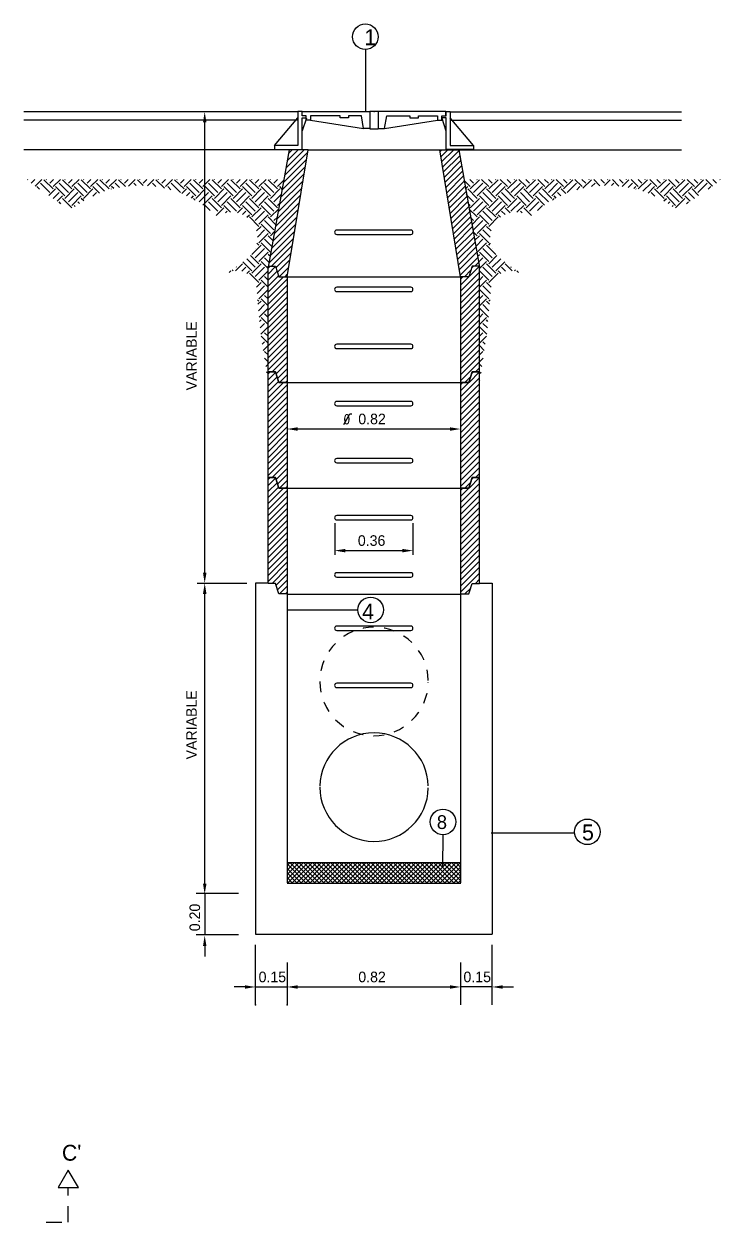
# Model space of a CAD drawing. Extents: x 0.3 to 16.3, y 0.2 to 12.9.
# Drawn here: x 9.71 to 16.29, y 1.34 to 12.67 of the extents above; entities that cross this region are included whole.
import ezdxf

# ---------------------------------------------------------------- set-up
doc = ezdxf.new("R2010")
doc.units = 0
doc.header["$LTSCALE"] = 0.3
doc.header["$MEASUREMENT"] = 0
doc.linetypes.add('DASHDOT', pattern=[1, 0.5, -0.25, 0, -0.25])
doc.linetypes.add('HIDDEN', pattern=[0.375, 0.25, -0.125])
doc.layers.get('0').update_dxf_attribs({"linetype": 'CONTINUOUS'})
for name, color, linetype in [('ANILLO', 1, 'CONTINUOUS'), ('CERCHA', 7, 'CONTINUOUS'), ('RALLADO', 7, 'CONTINUOUS'), ('SECCION', 1, 'CONTINUOUS'), ('TAPA', 7, 'CONTINUOUS')]:
    doc.layers.add(name, color=color, linetype=linetype)
doc.styles.add('DIN', font='DIN')
doc.styles.add('LEROY', font='leroy')

# ---------------------------------------------------------------- blocks, each defined once
blk = doc.blocks.new('FI', base_point=(4.858, 4.358))
at = {"layer": 'CERCHA'}
for p, q in [((4.853, 4.352), (4.912, 4.452)), ((4.912, 4.452), (4.93, 4.452))]:
    blk.add_line(p, q, dxfattribs=at)
at = {"layer": 'CERCHA', "style": 'DIN'}
blk.add_text('0', height=0.1, dxfattribs=at).set_placement((4.85, 4.35))
blk = doc.blocks.new('SECTAP', base_point=(21.08, 20.34))
for points in [[(21.1, 20.5206), (21.06, 20.5206)], [(20.6094, 20.3606), (20.7194, 20.4906)], [(20.7794, 20.4806), (21.03, 20.4406)], [(21.13, 20.4406), (21.38, 20.4806)], [(21.5506, 20.3606), (21.4406, 20.4906)]]:
    blk.add_lwpolyline(points)
blk.add_point((21.08, 20.5206))
blk.add_point((21.08, 20.5206))
at = {"layer": 'SECCION'}
for points in [[(20.6094, 20.3406), (20.7394, 20.3406), (20.7394, 20.4906), (20.7594, 20.4906), (20.7594, 20.5006), (20.7394, 20.5006), (20.7394, 20.5206), (20.7194, 20.5206), (20.7194, 20.3606), (20.6094, 20.3606)], [(21.06, 20.5206), (21.06, 20.4406), (21.03, 20.4406), (21.02, 20.5006), (20.9594, 20.5006), (20.9594, 20.4906), (20.9194, 20.4906), (20.9194, 20.5006), (20.7794, 20.5006), (20.7794, 20.4806), (20.7594, 20.4806), (20.7594, 20.5006), (20.7394, 20.5006), (20.7394, 20.5206), (21.06, 20.5206)], [(21.1, 20.5206), (21.1, 20.4406), (21.13, 20.4406), (21.14, 20.5006), (21.25, 20.5006), (21.25, 20.4906), (21.29, 20.4906), (21.29, 20.5006), (21.38, 20.5006), (21.38, 20.4806), (21.4, 20.4806), (21.4, 20.5006), (21.42, 20.5006), (21.42, 20.5206), (21.1, 20.5206)], [(21.5506, 20.3406), (21.4206, 20.3406), (21.4206, 20.4906), (21.4006, 20.4906), (21.4006, 20.5006), (21.4206, 20.5006), (21.4206, 20.5206), (21.4406, 20.5206), (21.4406, 20.3606), (21.5506, 20.3606)]]:
    blk.add_lwpolyline(points, close=True, dxfattribs=at)
at = {"layer": 'TAPA'}
for p, q in [((20.76, 20.4893), (20.74, 20.4293)), ((21.4, 20.4893), (21.42, 20.4293)), ((21.06, 20.4393), (21.1, 20.4393))]:
    blk.add_line(p, q, dxfattribs=at)
blk = doc.blocks.new('*X2')
at = {"color": 0}
for p, q in [((22.46, 19.2922), (22.55, 19.3822)), ((22.5002, 19.3606), (22.5496, 19.41)), ((22.5123, 19.401), (22.5213, 19.41)), ((22.46, 19.3204), (22.4996, 19.36)), ((22.46, 19.3487), (22.4713, 19.36)), ((22.46, 19.2639), (22.55, 19.3539)), ((22.46, 19.2356), (22.55, 19.3256)), ((22.46, 19.2073), (22.55, 19.2973)), ((22.46, 19.179), (22.55, 19.269)), ((22.46, 19.1507), (22.55, 19.2407)), ((22.46, 19.1225), (22.55, 19.2125)), ((22.46, 19.0942), (22.55, 19.1842)), ((22.46, 19.0659), (22.55, 19.1559)), ((22.46, 19.0376), (22.55, 19.1276)), ((22.46, 19.0093), (22.55, 19.0993)), ((22.46, 18.981), (22.55, 19.071)), ((22.46, 18.9528), (22.55, 19.0428)), ((22.46, 18.9245), (22.55, 19.0145)), ((22.46, 18.8962), (22.55, 18.9862)), ((22.46, 18.8679), (22.55, 18.9579)), ((22.5304, 18.91), (22.55, 18.9296)), ((22.4804, 18.86), (22.5084, 18.888))]:
    blk.add_line(p, q, dxfattribs=at)
blk = doc.blocks.new('*X1')
at = {"color": 0}
for p, q in [((21.55, 19.4004), (21.5596, 19.41)), ((21.55, 19.3721), (21.5857, 19.4078)), ((21.55, 19.3438), (21.5922, 19.386)), ((21.55, 19.3155), (21.5987, 19.3643)), ((21.55, 19.2873), (21.6227, 19.36)), ((21.55, 19.259), (21.64, 19.349)), ((21.55, 19.2307), (21.64, 19.3207)), ((21.55, 19.2024), (21.64, 19.2924)), ((21.55, 19.1741), (21.64, 19.2641)), ((21.55, 19.1458), (21.64, 19.2358)), ((21.55, 19.1176), (21.64, 19.2076)), ((21.55, 19.0893), (21.64, 19.1793)), ((21.55, 19.061), (21.64, 19.151)), ((21.55, 19.0327), (21.64, 19.1227)), ((21.55, 19.0044), (21.64, 19.0944)), ((21.55, 18.9761), (21.64, 19.0661)), ((21.55, 18.9478), (21.64, 19.0378)), ((21.55, 18.9196), (21.64, 19.0096)), ((21.5687, 18.91), (21.64, 18.9813)), ((21.5878, 18.9008), (21.64, 18.953)), ((21.5943, 18.879), (21.64, 18.9247)), ((21.6036, 18.86), (21.64, 18.8964)), ((21.6319, 18.86), (21.64, 18.8681))]:
    blk.add_line(p, q, dxfattribs=at)
blk = doc.blocks.new('ANILLO', base_point=(21.55, 18.86))
at = {"layer": 'ANILLO'}
for points in [[(21.55, 19.41), (21.585, 19.41), (21.6, 19.36), (21.64, 19.36), (21.64, 18.86), (21.6, 18.86), (21.585, 18.91), (21.55, 18.91)], [(22.55, 19.41), (22.515, 19.41), (22.5, 19.36), (22.46, 19.36), (22.46, 18.86), (22.5, 18.86), (22.515, 18.91), (22.55, 18.91)]]:
    blk.add_lwpolyline(points, close=True, dxfattribs=at)
at = {"layer": 'RALLADO'}
blk.add_line((21.64, 19.36), (22.46, 19.36), dxfattribs=at)
for name in ['*X1', '*X2']:
    blk.add_blockref(name, (0, 0), dxfattribs=at)
blk = doc.blocks.new('*X8')
at = {"color": 0}
for p, q in [((24.6091, 20.2533), (24.6958, 20.34)), ((24.6153, 20.2878), (24.6675, 20.34)), ((24.6215, 20.3223), (24.6392, 20.34)), ((25.3377, 20.3314), (25.3463, 20.34)), ((25.3417, 20.3071), (25.3746, 20.34)), ((25.3457, 20.2828), (25.4029, 20.34)), ((24.5966, 20.1843), (24.7072, 20.2948)), ((24.6029, 20.2188), (24.7128, 20.3288)), ((25.3497, 20.2585), (25.427, 20.3358)), ((25.3536, 20.2342), (25.4313, 20.3118)), ((25.3576, 20.2099), (25.4355, 20.2878)), ((24.5842, 20.1153), (24.6959, 20.2269)), ((24.5904, 20.1498), (24.7015, 20.2609)), ((25.3616, 20.1856), (25.4398, 20.2638)), ((25.3656, 20.1613), (25.4441, 20.2398)), ((24.578, 20.0808), (24.6902, 20.193)), ((25.3696, 20.137), (25.4483, 20.2157)), ((25.3736, 20.1127), (25.4526, 20.1917)), ((24.5656, 20.0118), (24.6789, 20.1251)), ((24.5718, 20.0463), (24.6845, 20.1591)), ((25.3776, 20.0884), (25.4568, 20.1677)), ((25.3815, 20.0641), (25.4611, 20.1437)), ((25.3855, 20.0398), (25.4654, 20.1196)), ((24.5531, 19.9428), (24.6676, 20.0572)), ((24.5593, 19.9773), (24.6732, 20.0912)), ((25.3895, 20.0155), (25.4696, 20.0956)), ((25.3935, 19.9912), (25.4739, 20.0716)), ((24.5469, 19.9083), (24.6619, 20.0233)), ((25.3975, 19.9669), (25.4781, 20.0476)), ((25.4015, 19.9426), (25.4824, 20.0235)), ((25.4054, 19.9183), (25.4867, 19.9995)), ((24.5345, 19.8393), (24.6506, 19.9554)), ((24.5407, 19.8738), (24.6563, 19.9893)), ((25.4094, 19.894), (25.4909, 19.9755)), ((25.4134, 19.8697), (25.4952, 19.9515)), ((24.5283, 19.8048), (24.6449, 19.9215)), ((24.5418, 19.79), (24.6393, 19.8875)), ((25.4174, 19.8454), (25.4994, 19.9274)), ((25.4214, 19.8211), (25.5037, 19.9034)), ((24.5621, 19.782), (24.6336, 19.8536)), ((25.4254, 19.7968), (25.508, 19.8794)), ((25.4294, 19.7725), (25.5122, 19.8554)), ((25.4333, 19.7482), (25.5165, 19.8313)), ((24.5686, 19.7603), (24.628, 19.8196)), ((24.5766, 19.74), (24.6223, 19.7857)), ((25.5034, 19.79), (25.5207, 19.8073)), ((24.6049, 19.74), (24.6167, 19.7518)), ((25.4534, 19.74), (25.4838, 19.7704))]:
    blk.add_line(p, q, dxfattribs=at)
blk = doc.blocks.new('*X11')
at = {"color": 0}
for p, q in [((27.334, 24.638), (27.336, 24.64)), ((27.367, 24.605), (27.402, 24.64)), ((27.405, 24.576), (27.468, 24.64)), ((27.544, 24.517), (27.456, 24.605)), ((27.577, 24.55), (27.489, 24.638)), ((27.511, 24.638), (27.513, 24.64)), ((27.544, 24.605), (27.579, 24.64)), ((27.577, 24.572), (27.645, 24.64)), ((27.721, 24.517), (27.632, 24.605)), ((27.754, 24.55), (27.666, 24.638)), ((27.688, 24.638), (27.689, 24.64)), ((27.721, 24.605), (27.756, 24.64)), ((27.754, 24.572), (27.822, 24.64)), ((27.898, 24.517), (27.809, 24.605)), ((27.931, 24.55), (27.842, 24.638)), ((27.864, 24.638), (27.866, 24.64)), ((27.898, 24.605), (27.932, 24.64)), ((27.931, 24.572), (27.999, 24.64)), ((28.063, 24.528), (27.986, 24.605)), ((28.107, 24.55), (28.019, 24.638)), ((28.041, 24.638), (28.043, 24.64)), ((28.074, 24.605), (28.109, 24.64)), ((28.107, 24.572), (28.176, 24.64)), ((28.203, 24.565), (28.163, 24.605)), ((28.26, 24.574), (28.196, 24.638)), ((28.218, 24.638), (28.22, 24.64)), ((28.251, 24.605), (28.286, 24.64)), ((28.29, 24.577), (28.352, 24.64)), ((28.362, 24.582), (28.34, 24.605)), ((28.428, 24.583), (28.373, 24.638)), ((28.395, 24.638), (28.397, 24.64)), ((28.428, 24.605), (28.463, 24.64)), ((28.47, 24.581), (28.529, 24.64)), ((28.549, 24.572), (28.516, 24.605)), ((28.631, 24.557), (28.549, 24.638)), ((28.572, 24.638), (28.573, 24.64)), ((28.605, 24.605), (28.64, 24.64)), ((28.638, 24.572), (28.706, 24.64)), ((28.781, 24.517), (28.693, 24.605)), ((28.815, 24.55), (28.726, 24.638)), ((28.748, 24.638), (28.75, 24.64)), ((28.781, 24.605), (28.816, 24.64)), ((28.815, 24.572), (28.883, 24.64)), ((28.958, 24.517), (28.87, 24.605)), ((28.991, 24.55), (28.903, 24.638)), ((28.925, 24.638), (28.927, 24.64)), ((28.958, 24.605), (28.993, 24.64)), ((28.991, 24.572), (29.059, 24.64)), ((29.135, 24.517), (29.047, 24.605)), ((29.168, 24.55), (29.08, 24.638)), ((29.102, 24.638), (29.104, 24.64)), ((29.135, 24.605), (29.17, 24.64)), ((29.168, 24.572), (29.236, 24.64)), ((29.312, 24.517), (29.223, 24.605)), ((29.345, 24.55), (29.257, 24.638)), ((29.279, 24.638), (29.28, 24.64)), ((29.312, 24.605), (29.347, 24.64)), ((29.345, 24.572), (29.413, 24.64)), ((29.489, 24.517), (29.4, 24.605)), ((29.522, 24.55), (29.433, 24.638)), ((29.455, 24.638), (29.457, 24.64)), ((29.489, 24.605), (29.523, 24.64)), ((29.522, 24.572), (29.59, 24.64)), ((29.665, 24.517), (29.577, 24.605)), ((29.698, 24.55), (29.61, 24.638)), ((29.632, 24.638), (29.634, 24.64)), ((29.665, 24.605), (29.7, 24.64)), ((29.698, 24.572), (29.759, 24.632)), ((27.447, 24.548), (27.422, 24.572)), ((27.537, 24.487), (27.599, 24.55)), ((27.576, 24.46), (27.632, 24.517)), ((27.688, 24.484), (27.599, 24.572)), ((27.616, 24.434), (27.666, 24.484)), ((27.688, 24.461), (27.776, 24.55)), ((27.721, 24.428), (27.809, 24.517)), ((27.754, 24.395), (27.842, 24.484)), ((27.864, 24.484), (27.776, 24.572)), ((27.864, 24.461), (27.953, 24.55)), ((27.952, 24.483), (27.986, 24.517)), ((28.015, 24.51), (27.953, 24.572)), ((28.127, 24.547), (28.13, 24.55)), ((28.149, 24.553), (28.13, 24.572)), ((28.69, 24.542), (28.66, 24.572)), ((28.793, 24.506), (28.837, 24.55)), ((28.925, 24.484), (28.837, 24.572)), ((28.839, 24.486), (28.87, 24.517)), ((28.884, 24.464), (28.903, 24.484)), ((28.925, 24.461), (29.013, 24.55)), ((28.958, 24.428), (29.047, 24.517)), ((28.994, 24.398), (29.08, 24.484)), ((29.102, 24.484), (29.013, 24.572)), ((29.102, 24.461), (29.19, 24.55)), ((29.135, 24.428), (29.223, 24.517)), ((29.168, 24.395), (29.257, 24.484)), ((29.279, 24.484), (29.19, 24.572)), ((29.279, 24.461), (29.367, 24.55)), ((29.312, 24.428), (29.4, 24.517)), ((29.345, 24.395), (29.433, 24.484)), ((29.455, 24.484), (29.367, 24.572)), ((29.455, 24.461), (29.544, 24.55)), ((29.489, 24.428), (29.577, 24.517)), ((29.522, 24.395), (29.61, 24.484)), ((29.632, 24.484), (29.544, 24.572)), ((29.632, 24.461), (29.721, 24.55)), ((29.665, 24.428), (29.734, 24.497)), ((29.744, 24.549), (29.721, 24.572)), ((27.65, 24.411), (27.632, 24.428)), ((27.754, 24.373), (27.666, 24.461)), ((27.786, 24.385), (27.776, 24.395)), ((27.825, 24.412), (27.809, 24.428)), ((27.866, 24.438), (27.842, 24.461)), ((28.92, 24.444), (28.903, 24.461)), ((29.062, 24.346), (29.013, 24.395)), ((29.135, 24.34), (29.047, 24.428)), ((29.168, 24.373), (29.08, 24.461)), ((29.118, 24.3), (29.19, 24.373)), ((29.255, 24.331), (29.19, 24.395)), ((29.312, 24.34), (29.223, 24.428)), ((29.345, 24.373), (29.257, 24.461)), ((29.319, 24.325), (29.367, 24.373)), ((29.455, 24.307), (29.367, 24.395)), ((29.489, 24.34), (29.4, 24.428)), ((29.522, 24.373), (29.433, 24.461)), ((29.455, 24.285), (29.544, 24.373)), ((29.632, 24.307), (29.544, 24.395)), ((29.665, 24.34), (29.577, 24.428)), ((29.698, 24.373), (29.61, 24.461)), ((29.632, 24.285), (29.71, 24.362)), ((29.698, 24.395), (29.72, 24.416)), ((29.207, 24.324), (29.223, 24.34)), ((29.368, 24.308), (29.4, 24.34)), ((29.41, 24.283), (29.433, 24.307)), ((29.522, 24.196), (29.433, 24.285)), ((29.489, 24.252), (29.577, 24.34)), ((29.522, 24.218), (29.61, 24.307)), ((29.665, 24.163), (29.577, 24.252)), ((29.683, 24.212), (29.61, 24.285)), ((29.665, 24.252), (29.695, 24.281)), ((29.5, 24.153), (29.544, 24.196)), ((29.509, 24.095), (29.577, 24.163)), ((29.632, 24.13), (29.544, 24.218)), ((29.632, 24.108), (29.671, 24.147)), ((29.522, 24.02), (29.504, 24.037)), ((29.522, 24.042), (29.61, 24.13)), ((29.632, 23.953), (29.544, 24.042)), ((29.645, 24.006), (29.577, 24.075)), ((29.656, 24.062), (29.61, 24.108)), ((29.522, 23.843), (29.444, 23.92)), ((29.455, 23.931), (29.544, 24.02)), ((29.489, 23.986), (29.488, 23.987)), ((29.489, 23.898), (29.577, 23.986)), ((29.522, 23.865), (29.61, 23.953)), ((29.629, 23.913), (29.61, 23.931)), ((29.301, 23.777), (29.367, 23.843)), ((29.312, 23.81), (29.307, 23.814)), ((29.362, 23.772), (29.4, 23.81)), ((29.455, 23.776), (29.371, 23.861)), ((29.489, 23.81), (29.409, 23.889)), ((29.455, 23.754), (29.544, 23.843)), ((29.489, 23.721), (29.577, 23.81)), ((29.61, 23.799), (29.544, 23.865)), ((29.618, 23.857), (29.577, 23.898)), ((29.241, 23.761), (29.257, 23.776)), ((29.279, 23.776), (29.269, 23.786)), ((29.409, 23.752), (29.433, 23.776)), ((29.522, 23.666), (29.433, 23.754)), ((29.522, 23.688), (29.61, 23.776)), ((29.61, 23.622), (29.544, 23.688)), ((29.61, 23.688), (29.577, 23.721)), ((29.499, 23.621), (29.544, 23.666)), ((29.505, 23.56), (29.577, 23.633)), ((29.522, 23.511), (29.61, 23.6)), ((29.522, 23.489), (29.51, 23.501)), ((29.514, 23.459), (29.544, 23.489)), ((29.52, 23.399), (29.577, 23.456)), ((29.61, 23.445), (29.544, 23.511)), ((29.61, 23.511), (29.577, 23.544)), ((29.525, 23.338), (29.61, 23.423)), ((29.61, 23.335), (29.577, 23.368)), ((29.529, 23.298), (29.544, 23.312)), ((29.535, 23.237), (29.577, 23.279)), ((29.541, 23.177), (29.61, 23.246)), ((29.61, 23.268), (29.544, 23.335)), ((29.61, 23.092), (29.544, 23.158)), ((29.61, 23.158), (29.577, 23.191)), ((29.555, 23.081), (29.577, 23.103)), ((29.564, 23.023), (29.61, 23.069)), ((29.61, 22.981), (29.577, 23.014)), ((29.61, 22.915), (29.575, 22.95)), ((29.587, 22.87), (29.61, 22.892)), ((29.61, 22.804), (29.595, 22.819)), ((29.61, 22.738), (29.607, 22.741))]:
    blk.add_line(p, q, dxfattribs=at)
blk = doc.blocks.new('*X13')
at = {"color": 0}
for p, q in [((22.1, 17.984), (22.296, 18.18)), ((22.1, 18.027), (22.253, 18.18)), ((22.1, 18.069), (22.211, 18.18)), ((22.1, 18.112), (22.168, 18.18)), ((22.1, 18.154), (22.126, 18.18)), ((22.281, 17.982), (22.1, 18.163)), ((22.323, 17.982), (22.125, 18.18)), ((22.14, 17.982), (22.338, 18.18)), ((22.365, 17.982), (22.167, 18.18)), ((22.182, 17.982), (22.38, 18.18)), ((22.408, 17.982), (22.21, 18.18)), ((22.225, 17.982), (22.423, 18.18)), ((22.45, 17.982), (22.252, 18.18)), ((22.267, 17.982), (22.465, 18.18)), ((22.493, 17.982), (22.295, 18.18)), ((22.31, 17.982), (22.508, 18.18)), ((22.535, 17.982), (22.337, 18.18)), ((22.352, 17.982), (22.55, 18.18)), ((22.578, 17.982), (22.379, 18.18)), ((22.394, 17.982), (22.593, 18.18)), ((22.62, 17.982), (22.422, 18.18)), ((22.437, 17.982), (22.635, 18.18)), ((22.662, 17.982), (22.464, 18.18)), ((22.479, 17.982), (22.677, 18.18)), ((22.705, 17.982), (22.507, 18.18)), ((22.522, 17.982), (22.72, 18.18)), ((22.747, 17.982), (22.549, 18.18)), ((22.564, 17.982), (22.762, 18.18)), ((22.79, 17.982), (22.592, 18.18)), ((22.607, 17.982), (22.805, 18.18)), ((22.832, 17.982), (22.634, 18.18)), ((22.649, 17.982), (22.847, 18.18)), ((22.875, 17.982), (22.676, 18.18)), ((22.691, 17.982), (22.89, 18.18)), ((22.917, 17.982), (22.719, 18.18)), ((22.734, 17.982), (22.932, 18.18)), ((22.959, 17.982), (22.761, 18.18)), ((22.776, 17.982), (22.974, 18.18)), ((23.002, 17.982), (22.804, 18.18)), ((22.819, 17.982), (23.017, 18.18)), ((23.044, 17.982), (22.846, 18.18)), ((22.861, 17.982), (23.059, 18.18)), ((23.087, 17.982), (22.889, 18.18)), ((22.904, 17.982), (23.102, 18.18)), ((23.129, 17.982), (22.931, 18.18)), ((22.946, 17.982), (23.144, 18.18)), ((23.172, 17.982), (22.973, 18.18)), ((22.988, 17.982), (23.186, 18.18)), ((23.214, 17.982), (23.016, 18.18)), ((23.031, 17.982), (23.229, 18.18)), ((23.256, 17.982), (23.058, 18.18)), ((23.073, 17.982), (23.271, 18.18)), ((23.299, 17.982), (23.101, 18.18)), ((23.116, 17.982), (23.314, 18.18)), ((23.341, 17.982), (23.143, 18.18)), ((23.158, 17.982), (23.356, 18.18)), ((23.384, 17.982), (23.186, 18.18)), ((23.2, 17.982), (23.399, 18.18)), ((23.426, 17.982), (23.228, 18.18)), ((23.243, 17.982), (23.441, 18.18)), ((23.469, 17.982), (23.27, 18.18)), ((23.285, 17.982), (23.483, 18.18)), ((23.511, 17.982), (23.313, 18.18)), ((23.328, 17.982), (23.526, 18.18)), ((23.553, 17.982), (23.355, 18.18)), ((23.37, 17.982), (23.568, 18.18)), ((23.596, 17.982), (23.398, 18.18)), ((23.413, 17.982), (23.611, 18.18)), ((23.638, 17.982), (23.44, 18.18)), ((23.455, 17.982), (23.653, 18.18)), ((23.681, 17.982), (23.483, 18.18)), ((23.497, 17.982), (23.696, 18.18)), ((23.723, 17.982), (23.525, 18.18)), ((23.54, 17.982), (23.738, 18.18)), ((23.741, 18.007), (23.567, 18.18)), ((23.582, 17.982), (23.741, 18.14)), ((23.741, 18.049), (23.61, 18.18)), ((23.741, 18.092), (23.652, 18.18)), ((23.741, 18.134), (23.695, 18.18)), ((23.741, 18.177), (23.737, 18.18)), ((22.238, 17.982), (22.1, 18.121)), ((22.196, 17.982), (22.1, 18.078)), ((22.153, 17.982), (22.1, 18.036)), ((23.625, 17.982), (23.741, 18.098)), ((23.667, 17.982), (23.741, 18.055)), ((22.111, 17.982), (22.1, 17.993)), ((23.71, 17.982), (23.741, 18.013))]:
    blk.add_line(p, q, dxfattribs=at)

msp = doc.modelspace()

# ---------------------------------------------------------------- linework, layer by layer
for p, q in [((12.935, 12.429), (12.935, 11.84)), ((12.295, 11.84), (9.705, 11.84)), ((13.735, 11.84), (15.925, 11.84)), ((12.295, 11.76), (9.705, 11.76)), ((13.735, 11.76), (15.925, 11.76)), ((12.295, 11.48), (9.705, 11.48)), ((12.395, 11.48), (13.638, 11.48)), ((13.735, 11.48), (15.925, 11.48)), ((11.415, 4.64), (11.415, 7.281)), ((12.202, 7.279), (13.837, 7.279)), ((12.205, 7.129), (12.865, 7.129)), ((13.669, 5.003), (13.666, 4.696)), ((14.125, 5.02), (14.915, 5.02)), ((12.196, 4.74), (13.832, 4.74)), ((13.837, 4.542), (12.196, 4.542)), ((11.415, 4.45), (11.415, 4.06)), ((11.895, 3.563), (12.195, 3.563)), ((14.135, 3.563), (13.835, 3.563))]:
    msp.add_line(p, q)
at = {"color": 0, "linetype": 'ByBlock'}
for p, q in [((11.415, 7.481), (11.415, 11.74)), ((12.295, 8.84), (13.735, 8.84)), ((12.645, 7.95), (12.645, 7.65)), ((13.385, 7.95), (13.385, 7.65)), ((12.745, 7.69), (13.285, 7.69)), ((11.345, 7.381), (11.745, 7.381)), ((11.415, 7.381), (11.815, 7.381)), ((11.415, 4.54), (11.415, 4.64)), ((11.335, 4.45), (11.735, 4.45)), ((11.335, 4.06), (11.735, 4.06)), ((11.415, 3.95), (11.415, 3.85)), ((11.895, 3.393), (11.895, 3.963)), ((14.135, 3.393), (14.135, 3.963)), ((12.195, 3.793), (12.195, 3.393)), ((13.835, 3.793), (13.835, 3.393)), ((11.795, 3.563), (11.695, 3.563)), ((12.295, 3.563), (13.735, 3.563)), ((14.235, 3.563), (14.335, 3.563))]:
    msp.add_line(p, q, dxfattribs=at)
at = {"color": 1}
for p, q in [((12.015, 7.381), (11.895, 7.381)), ((11.895, 7.381), (11.895, 4.062)), ((14.015, 7.381), (14.135, 7.381)), ((14.135, 7.381), (14.135, 4.062)), ((12.196, 7.293), (12.196, 4.547)), ((13.837, 4.547), (13.837, 7.279)), ((11.895, 4.062), (14.135, 4.062))]:
    msp.add_line(p, q, dxfattribs=at)
at = {"linetype": 'DASHDOT'}
for p, q in [((10.125, 1.34), (10.125, 1.67)), ((9.915, 1.34), (10.125, 1.34))]:
    msp.add_line(p, q, dxfattribs=at)
at = {"color": 1}
for points in [[(12.015, 10.38), (12.085, 10.38), (12.115, 10.28), (12.195, 10.28), (12.395, 11.48), (12.215, 11.48), (12.015, 10.37)], [(14.015, 10.38), (13.945, 10.38), (13.915, 10.28), (13.835, 10.28), (13.638, 11.48), (13.818, 11.48), (14.015, 10.37)]]:
    msp.add_lwpolyline(points, dxfattribs=at)
for points in [[(13.015, 10.721), (12.665, 10.721, 1), (12.665, 10.68), (13.015, 10.68), (13.365, 10.68, 1), (13.365, 10.721)], [(13.015, 10.181), (12.665, 10.181, 1), (12.665, 10.14), (13.015, 10.14), (13.365, 10.14, 1), (13.365, 10.181)], [(13.015, 9.641), (12.665, 9.641, 1), (12.665, 9.6), (13.015, 9.6), (13.365, 9.6, 1), (13.365, 9.641)], [(13.015, 9.101), (12.665, 9.101, 1), (12.665, 9.06), (13.015, 9.06), (13.365, 9.06, 1), (13.365, 9.101)], [(13.015, 8.561), (12.665, 8.561, 1), (12.665, 8.52), (13.015, 8.52), (13.365, 8.52, 1), (13.365, 8.561)], [(13.015, 8.021), (12.665, 8.021, 1), (12.665, 7.98), (13.015, 7.98), (13.365, 7.98, 1), (13.365, 8.021)], [(13.015, 7.481), (12.665, 7.481, 1), (12.665, 7.44), (13.015, 7.44), (13.365, 7.44, 1), (13.365, 7.481)], [(13.015, 6.976), (12.665, 6.976, 1), (12.665, 6.935), (13.015, 6.935), (13.365, 6.935, 1), (13.365, 6.976)], [(13.015, 6.436), (12.665, 6.436, 1), (12.665, 6.395), (13.015, 6.395), (13.365, 6.395, 1), (13.365, 6.436)]]:
    msp.add_lwpolyline(points, format="xyb", close=True)
msp.add_lwpolyline([(10.125, 1.83), (10.03, 1.665), (10.221, 1.665)], close=True)
for centre in [(12.935, 12.55), (12.985, 7.129), (13.669, 5.124), (15.035, 5.03)]:
    msp.add_circle(centre, 0.121)
at = {"linetype": 'HIDDEN'}
for start, end in [(1.199, 178.8552), (180.1499, 359.1748)]:
    msp.add_arc((13.017, 6.452), 0.513, start, end, dxfattribs=at)
for start, end in [(1.199, 178.8552), (180.1499, 359.1748)]:
    msp.add_arc((13.017, 5.453), 0.513, start, end)
at = {"color": 0, "linetype": 'ByBlock'}
for p in [(12.195, 3.563), (11.895, 3.393), (12.195, 3.393)]:
    msp.add_point(p, dxfattribs=at)
for points in [[(11.432, 11.74), (11.399, 11.74), (11.415, 11.84)], [(12.295, 8.823), (12.295, 8.856), (12.195, 8.84)], [(13.735, 8.823), (13.735, 8.856), (13.835, 8.84)], [(12.745, 7.673), (12.745, 7.706), (12.645, 7.69)], [(13.285, 7.673), (13.285, 7.706), (13.385, 7.69)], [(11.432, 7.481), (11.399, 7.481), (11.415, 7.381)], [(11.432, 7.281), (11.399, 7.281), (11.415, 7.381)], [(11.432, 4.54), (11.399, 4.54), (11.415, 4.44)], [(11.432, 3.95), (11.399, 3.95), (11.415, 4.05)], [(11.795, 3.546), (11.795, 3.579), (11.895, 3.563)], [(12.295, 3.546), (12.295, 3.579), (12.195, 3.563)], [(13.735, 3.546), (13.735, 3.579), (13.835, 3.563)], [(14.235, 3.546), (14.235, 3.579), (14.135, 3.563)]]:
    msp.add_solid(points, dxfattribs=at)

# ---------------------------------------------------------------- block references
at = {"xscale": 2, "yscale": 2, "zscale": 2}
for name, p in [('SECTAP', (13.017, 11.481)), ('*X8', (-37.035, -29.2)), ('ANILLO', (12.015, 9.28)), ('ANILLO', (12.015, 8.28)), ('ANILLO', (12.015, 7.28))]:
    msp.add_blockref(name, p, dxfattribs=at)
for name, p in [('*X11', (-17.595, -13.44)), ('FI', (12.735, 8.89)), ('*X13', (-9.903, -13.44))]:
    msp.add_blockref(name, p)
at = {"xscale": -1}
msp.add_blockref('*X11', (43.624, -13.44), dxfattribs=at)

# ---------------------------------------------------------------- texts
at = {"style": 'LEROY'}
for s, height, p in [('1', 0.15, (12.925, 12.47)), ('4', 0.15, (12.905, 7.039)), ('8', 0.13, (13.611, 5.057)), ('5', 0.15, (14.985, 4.95)), ("C'", 0.15, (10.065, 1.92))]:
    msp.add_text(s, height=height, dxfattribs=at).set_placement(p)
at = {"color": 0, "linetype": 'ByBlock', "style": 'LEROY'}
for s, p in [('VARIABLE', (11.34, 9.205)), ('VARIABLE', (11.34, 5.715)), ('0.20', (11.371, 4.09))]:
    msp.add_text(s, height=0.1, rotation=90, dxfattribs=at).set_placement(p)
for s, p in [('0.82', (12.868, 8.885)), ('0.36', (12.864, 7.735)), ('0.15', (11.925, 3.608)), ('0.82', (12.868, 3.608)), ('0.15', (13.863, 3.608))]:
    msp.add_text(s, height=0.1, dxfattribs=at).set_placement(p)

doc.saveas('drawing.dxf')
